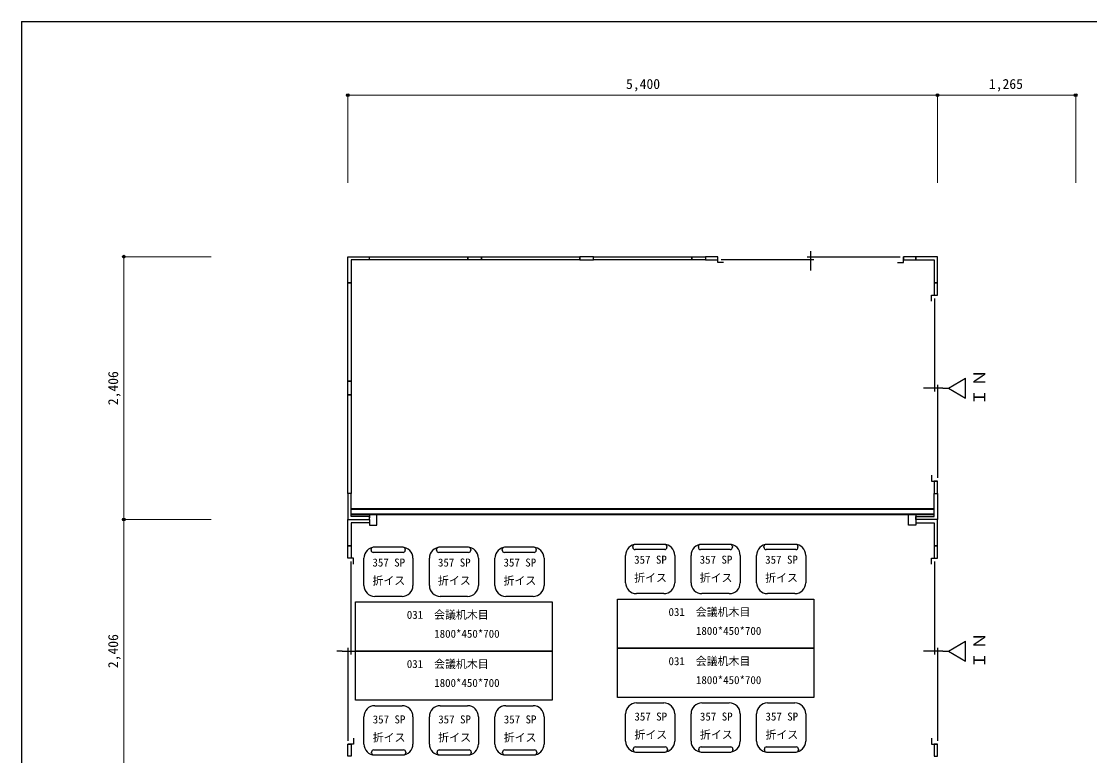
# Model space of a CAD drawing. Units: millimetres, scale not verified. Extents: x -9682 to 9983, y -7062 to 6920.
# Drawn here: x -9682 to 99, y 202 to 6920 of the extents above; entities that cross this region are included whole.
import ezdxf
from ezdxf.enums import TextEntityAlignment as Align

# ---------------------------------------------------------------- set-up
doc = ezdxf.new("R2010")
doc.units = ezdxf.units.MM
doc.header["$LTSCALE"] = 50
doc.header["$PDMODE"] = 32
doc.header["$PDSIZE"] = 25
for name, color, linetype, lineweight in [('0-0', 7, 'Continuous', 25), ('0-1', 7, 'Continuous', 25), ('0-2', 7, 'Continuous', 25), ('0-3', 7, 'Continuous', 25)]:
    doc.layers.add(name, color=color, linetype=linetype, lineweight=lineweight)
doc.styles.add('ＭＳ ゴシック', font='')
doc.styles.get('ＭＳ ゴシック').set_extended_font_data('MS Gothic')

msp = doc.modelspace()

# ---------------------------------------------------------------- linework, layer by layer
at = {"layer": '0-0'}
msp.add_line((-9682.18, 6920.35), (-9682.18, -6355.93), dxfattribs=at)
msp.add_lwpolyline([(-9682.18, 6920.35), (9979.98, 6920.35), (9979.98, -7062.09)], dxfattribs=at)
at = {"layer": '0-1', "color": 4, "lineweight": 18}
for p, q in [((-1293.66, 6244.38), (-6693.66, 6244.38)), ((-6693.66, 6244.38), (-6693.66, 5444.38)), ((-1293.66, 6244.38), (-1293.66, 5444.38)), ((-28.66, 6244.38), (-1293.66, 6244.38)), ((-1293.66, 6244.38), (-1293.66, 5444.38)), ((-28.66, 6244.38), (-28.66, 5444.38)), ((-8743.66, 2361.45), (-8743.66, 4767.45)), ((-8743.66, 4767.45), (-7943.66, 4767.45)), ((-8743.66, -44.55), (-8743.66, 2361.45)), ((-8743.66, 2361.45), (-7943.66, 2361.45)), ((-8743.66, 2361.45), (-7943.66, 2361.45))]:
    msp.add_line(p, q, dxfattribs=at)
at = {"layer": '0-1'}
for p, q in [((-6693.66, 4767.45), (-6493.66, 4767.45)), ((-6693.66, 4767.45), (-6493.66, 4767.45)), ((-6693.66, 4526.95), (-6693.66, 4767.45)), ((-6693.66, 4526.95), (-6693.66, 4767.45)), ((-6493.66, 4737.45), (-6663.66, 4737.45)), ((-6493.66, 4737.45), (-6663.66, 4737.45)), ((-6493.66, 4737.45), (-6493.66, 4767.45)), ((-4443.66, 4767.45), (-4568.66, 4767.45)), ((-4568.66, 4737.45), (-4568.66, 4767.45)), ((-4568.66, 4737.45), (-4568.66, 4767.45)), ((-4568.66, 4737.45), (-4443.66, 4737.45)), ((-4443.66, 4737.45), (-4443.66, 4767.45)), ((-3276.16, 4740.45), (-2426.16, 4740.45)), ((-2486.16, 4767.45), (-1636.16, 4767.45)), ((-1320.66, 4384.45), (-1320.66, 3534.45)), ((-1293.66, 3594.45), (-1293.66, 2744.45)), ((-1243.66, 3564.45), (-1193.66, 3564.45)), ((-6693.66, 2601.95), (-6693.66, 2361.45)), ((-6693.66, 2361.45), (-6493.66, 2361.45)), ((-6693.66, 2361.45), (-6493.66, 2361.45)), ((-6693.66, 2361.45), (-6493.66, 2361.45)), ((-6428.66, 2411.45), (-6493.66, 2411.45)), ((-6493.66, 2411.45), (-6493.66, 2376.78)), ((-6428.66, 2361.45), (-6428.66, 2411.45)), ((-6428.66, 2311.45), (-6428.66, 2361.45)), ((-1558.66, 2411.45), (-1493.66, 2411.45)), ((-1558.66, 2361.45), (-1558.66, 2411.45)), ((-1558.66, 2311.45), (-1558.66, 2361.45)), ((-1493.66, 2411.45), (-1493.66, 2370.64)), ((-1493.66, 2361.45), (-1493.66, 2391.45)), ((-1293.66, 2361.45), (-1493.66, 2361.45)), ((-1493.66, 2361.45), (-1493.66, 2331.45)), ((-1293.66, 2361.45), (-1493.66, 2361.45)), ((-1493.66, 2350.51), (-1493.66, 2311.45)), ((-6493.66, 2345.89), (-6493.66, 2311.45)), ((-6493.66, 2311.45), (-6428.66, 2311.45)), ((-1493.66, 2311.45), (-1558.66, 2311.45)), ((-1323.66, 2120.95), (-1293.66, 2120.95)), ((-1323.66, 2120.95), (-1293.66, 2120.95)), ((-6666.66, 1978.45), (-6666.66, 1128.45)), ((-1320.66, 1978.45), (-1320.66, 1128.45)), ((-6693.66, 1188.45), (-6693.66, 338.45)), ((-1293.66, 1188.45), (-1293.66, 338.45)), ((-6743.66, 1158.45), (-6793.66, 1158.45)), ((-1243.66, 1158.45), (-1193.66, 1158.45))]:
    msp.add_line(p, q, dxfattribs=at)
for points in [[(-2456.16, 4817.45), (-2456.16, 4690.45), (-2456.16, 4640.45)], [(-6663.66, 4737.45), (-6663.66, 4526.95), (-6693.66, 4526.95)], [(-6663.66, 4737.45), (-6663.66, 4526.95), (-6693.66, 4526.95)], [(-3252.16, 4713.45), (-3306.16, 4713.45), (-3306.16, 4767.45)], [(-1660.16, 4713.45), (-1606.16, 4713.45), (-1606.16, 4767.45)], [(-1347.66, 4360.45), (-1347.66, 4414.45), (-1293.66, 4414.45)], [(-1243.66, 3564.45), (-1370.66, 3564.45), (-1420.66, 3564.45)], [(-1347.66, 2768.45), (-1347.66, 2714.45), (-1293.66, 2714.45)], [(-6493.66, 2361.45), (-6493.66, 2391.45), (-6663.66, 2391.45), (-6663.66, 2601.95), (-6693.66, 2601.95)], [(-1293.66, 2601.95), (-1293.66, 2361.45), (-1493.66, 2361.45)], [(-1493.66, 2391.45), (-1323.66, 2391.45), (-1323.66, 2601.95), (-1293.66, 2601.95)], [(-1293.66, 2120.95), (-1293.66, 2361.45), (-1493.66, 2361.45)], [(-1493.66, 2331.45), (-1323.66, 2331.45), (-1323.66, 2120.95)], [(-6639.66, 1954.45), (-6639.66, 2008.45), (-6693.66, 2008.45)], [(-1347.66, 1954.45), (-1347.66, 2008.45), (-1293.66, 2008.45)], [(-6743.66, 1158.45), (-6616.66, 1158.45), (-6566.66, 1158.45)], [(-1243.66, 1158.45), (-1370.66, 1158.45), (-1420.66, 1158.45)], [(-6639.66, 362.45), (-6639.66, 308.45), (-6693.66, 308.45)], [(-1347.66, 362.45), (-1347.66, 308.45), (-1293.66, 308.45)]]:
    msp.add_lwpolyline(points, dxfattribs=at)
for points in [[(-5593.66, 4737.45), (-6493.66, 4737.45), (-6493.66, 4767.45), (-5593.66, 4767.45)], [(-5468.66, 4767.45), (-5468.66, 4737.45), (-5593.66, 4737.45), (-5593.66, 4767.45)], [(-4568.66, 4737.45), (-5468.66, 4737.45), (-5468.66, 4767.45), (-4568.66, 4767.45)], [(-3543.66, 4767.45), (-3543.66, 4737.45), (-4443.66, 4737.45), (-4443.66, 4767.45)], [(-3418.66, 4767.45), (-3418.66, 4737.45), (-3543.66, 4737.45), (-3543.66, 4767.45)], [(-3418.66, 4737.45), (-3306.16, 4737.45), (-3306.16, 4767.45), (-3418.66, 4767.45)], [(-1606.16, 4737.45), (-1493.66, 4737.45), (-1493.66, 4767.45), (-1606.16, 4767.45)], [(-1293.66, 4526.95), (-1293.66, 4767.45), (-1493.66, 4767.45), (-1493.66, 4737.45), (-1323.66, 4737.45), (-1323.66, 4526.95)], [(-1293.66, 4526.95), (-1293.66, 4767.45), (-1493.66, 4767.45), (-1493.66, 4737.45), (-1323.66, 4737.45), (-1323.66, 4526.95)], [(-6663.66, 4526.95), (-6663.66, 3626.95), (-6693.66, 3626.95), (-6693.66, 4526.95)], [(-1323.66, 4526.95), (-1323.66, 4414.45), (-1293.66, 4414.45), (-1293.66, 4526.95)], [(-6693.66, 3626.95), (-6663.66, 3626.95), (-6663.66, 3501.95), (-6693.66, 3501.95)], [(-6663.66, 3501.95), (-6663.66, 2601.95), (-6693.66, 2601.95), (-6693.66, 3501.95)], [(-1323.66, 2714.45), (-1323.66, 2601.95), (-1293.66, 2601.95), (-1293.66, 2714.45)], [(-6693.66, 2120.95), (-6693.66, 2361.45), (-6493.66, 2361.45), (-6493.66, 2331.45), (-6663.66, 2331.45), (-6663.66, 2120.95)], [(-6663.66, 2120.95), (-6663.66, 2008.45), (-6693.66, 2008.45), (-6693.66, 2120.95)], [(-1323.66, 2120.95), (-1323.66, 2008.45), (-1293.66, 2008.45), (-1293.66, 2120.95)], [(-6663.66, 308.45), (-6663.66, 195.95), (-6693.66, 195.95), (-6693.66, 308.45)], [(-1323.66, 308.45), (-1323.66, 195.95), (-1293.66, 195.95), (-1293.66, 308.45)]]:
    msp.add_lwpolyline(points, close=True, dxfattribs=at)
at = {"layer": '0-1', "color": 4}
for p in [(-6693.66, 6244.38), (-1293.66, 6244.38), (-28.66, 6244.38), (-8743.66, 4767.45), (-8743.66, 2361.45)]:
    msp.add_point(p, dxfattribs=at)
at = {"layer": '0-2'}
for p, q in [((-1193.66, 3564.45), (-1036.82, 3655.01)), ((-1036.82, 3473.9), (-1036.82, 3655.01)), ((-1193.66, 3564.45), (-1036.82, 3473.9)), ((-1193.66, 1158.45), (-1036.82, 1249.01)), ((-1036.82, 1067.9), (-1036.82, 1249.01)), ((-1193.66, 1158.45), (-1036.82, 1067.9))]:
    msp.add_line(p, q, dxfattribs=at)
at = {"layer": '0-2', "color": 3, "lineweight": 35}
for p, q in [((-6663.66, 2461.45), (-1323.66, 2461.45)), ((-6663.66, 2411.45), (-1323.66, 2411.45))]:
    msp.add_line(p, q, dxfattribs=at)
at = {"layer": '0-3'}
for p, q in [((-6479.69, 2081.88), (-6479.69, 2088.45)), ((-6187.42, 2108.45), (-6459.69, 2108.45)), ((-6187.42, 2061.89), (-6459.69, 2061.89)), ((-6167.42, 2088.45), (-6167.42, 2081.88)), ((-5879.69, 2081.88), (-5879.69, 2088.45)), ((-5587.42, 2108.45), (-5859.69, 2108.45)), ((-5587.42, 2061.89), (-5859.69, 2061.89)), ((-5567.42, 2088.45), (-5567.42, 2081.88)), ((-5279.69, 2081.88), (-5279.69, 2088.45)), ((-4987.42, 2108.45), (-5259.69, 2108.45)), ((-4987.42, 2061.89), (-5259.69, 2061.89)), ((-4967.42, 2088.45), (-4967.42, 2081.88)), ((-4083.52, 2108), (-4083.52, 2114.56)), ((-3791.24, 2134.57), (-4063.52, 2134.57)), ((-3791.24, 2088), (-4063.52, 2088)), ((-3771.24, 2114.56), (-3771.24, 2108)), ((-3483.52, 2108), (-3483.52, 2114.56)), ((-3191.24, 2134.57), (-3463.52, 2134.57)), ((-3191.24, 2088), (-3463.52, 2088)), ((-3171.24, 2114.56), (-3171.24, 2108)), ((-2883.52, 2108), (-2883.52, 2114.56)), ((-2591.24, 2134.57), (-2863.52, 2134.57)), ((-2591.24, 2088), (-2863.52, 2088)), ((-2571.24, 2114.56), (-2571.24, 2108)), ((-6546.44, 1758.45), (-6546.44, 2008.45)), ((-6096.44, 2008.45), (-6096.44, 1758.45)), ((-5946.44, 1758.45), (-5946.44, 2008.45)), ((-5496.44, 2008.45), (-5496.44, 1758.45)), ((-5346.44, 1758.45), (-5346.44, 2008.45)), ((-4896.44, 2008.45), (-4896.44, 1758.45)), ((-4150.27, 1784.56), (-4150.27, 2034.57)), ((-3700.27, 2034.57), (-3700.27, 1784.56)), ((-3550.27, 1784.56), (-3550.27, 2034.57)), ((-3100.27, 2034.57), (-3100.27, 1784.56)), ((-2950.27, 1784.56), (-2950.27, 2034.57)), ((-2500.27, 2034.57), (-2500.27, 1784.56)), ((-3800.27, 1684.56), (-4050.27, 1684.56)), ((-3200.27, 1684.56), (-3450.27, 1684.56)), ((-2600.27, 1684.56), (-2850.27, 1684.56)), ((-6196.45, 1658.45), (-6446.45, 1658.45)), ((-5596.45, 1658.45), (-5846.45, 1658.45)), ((-4996.45, 1658.45), (-5246.45, 1658.45)), ((-6446.44, 658.46), (-6196.44, 658.46)), ((-5846.44, 658.46), (-5596.44, 658.46)), ((-5246.44, 658.46), (-4996.44, 658.46)), ((-4050.27, 684.57), (-3800.27, 684.57)), ((-3450.27, 684.57), (-3200.27, 684.57)), ((-2850.27, 684.57), (-2600.27, 684.57)), ((-6546.44, 308.45), (-6546.44, 558.46)), ((-6096.44, 558.46), (-6096.44, 308.45)), ((-5946.44, 308.45), (-5946.44, 558.46)), ((-5496.44, 558.46), (-5496.44, 308.45)), ((-5346.44, 308.45), (-5346.44, 558.46)), ((-4896.44, 558.46), (-4896.44, 308.45)), ((-4150.27, 334.57), (-4150.27, 584.57)), ((-3700.27, 584.57), (-3700.27, 334.57)), ((-3550.27, 334.57), (-3550.27, 584.57)), ((-3100.27, 584.57), (-3100.27, 334.57)), ((-2950.27, 334.57), (-2950.27, 584.57)), ((-2500.27, 584.57), (-2500.27, 334.57)), ((-6475.47, 228.46), (-6475.47, 235.02)), ((-6455.47, 255.02), (-6183.2, 255.02)), ((-6455.47, 208.45), (-6183.2, 208.45)), ((-6163.2, 235.02), (-6163.2, 228.46)), ((-5875.47, 228.46), (-5875.47, 235.02)), ((-5855.47, 255.02), (-5583.2, 255.02)), ((-5855.47, 208.45), (-5583.2, 208.45)), ((-5563.2, 235.02), (-5563.2, 228.46)), ((-5275.47, 228.46), (-5275.47, 235.02)), ((-5255.47, 255.02), (-4983.2, 255.02)), ((-5255.47, 208.45), (-4983.2, 208.45)), ((-4963.2, 235.02), (-4963.2, 228.46)), ((-4079.3, 254.57), (-4079.3, 261.14)), ((-4059.3, 281.13), (-3787.03, 281.13)), ((-4059.3, 234.57), (-3787.03, 234.57)), ((-3767.03, 261.14), (-3767.03, 254.57)), ((-3479.3, 254.57), (-3479.3, 261.14)), ((-3459.3, 281.13), (-3187.03, 281.13)), ((-3459.3, 234.57), (-3187.03, 234.57)), ((-3167.03, 261.14), (-3167.03, 254.57)), ((-2879.3, 254.57), (-2879.3, 261.14)), ((-2859.3, 281.13), (-2587.03, 281.13)), ((-2859.3, 234.57), (-2587.03, 234.57)), ((-2567.03, 261.14), (-2567.03, 254.57))]:
    msp.add_line(p, q, dxfattribs=at)
for points in [[(-6621.44, 1158.45), (-6621.44, 1608.45), (-4821.44, 1608.45), (-4821.44, 1158.45)], [(-4225.27, 1184.57), (-4225.27, 1634.57), (-2425.27, 1634.57), (-2425.27, 1184.57)], [(-4225.27, 734.57), (-4225.27, 1184.57), (-2425.27, 1184.57), (-2425.27, 734.57)], [(-6621.44, 708.45), (-6621.44, 1158.45), (-4821.44, 1158.45), (-4821.44, 708.45)]]:
    msp.add_lwpolyline(points, close=True, dxfattribs=at)
for centre, radius, start, end in [((-6446.45, 2008.45), 100, 90, 180), ((-6459.69, 2088.45), 20, 90, 180), ((-6459.69, 2081.88), 20, 180, 270), ((-6196.45, 2008.45), 100, 0, 90), ((-6187.42, 2088.45), 20, 0, 90), ((-6187.42, 2081.88), 20, 270, 0), ((-5846.45, 2008.45), 100, 90, 180), ((-5859.69, 2088.45), 20, 90, 180), ((-5859.69, 2081.88), 20, 180, 270), ((-5596.45, 2008.45), 100, 0, 90), ((-5587.42, 2088.45), 20, 0, 90), ((-5587.42, 2081.88), 20, 270, 0), ((-5246.45, 2008.45), 100, 90, 180), ((-5259.69, 2088.45), 20, 90, 180), ((-5259.69, 2081.88), 20, 180, 270), ((-4996.45, 2008.45), 100, 0, 90), ((-4987.42, 2088.45), 20, 0, 90), ((-4987.42, 2081.88), 20, 270, 0), ((-4050.27, 2034.57), 100, 90, 180), ((-4063.52, 2114.56), 20, 90, 180), ((-4063.52, 2108), 20, 180, 270), ((-3800.27, 2034.57), 100, 0, 90), ((-3791.24, 2114.56), 20, 0, 90), ((-3791.24, 2108), 20, 270, 0), ((-3450.27, 2034.57), 100, 90, 180), ((-3463.52, 2114.56), 20, 90, 180), ((-3463.52, 2108), 20, 180, 270), ((-3200.27, 2034.57), 100, 0, 90), ((-3191.24, 2114.56), 20, 0, 90), ((-3191.24, 2108), 20, 270, 0), ((-2850.27, 2034.57), 100, 90, 180), ((-2863.52, 2114.56), 20, 90, 180), ((-2863.52, 2108), 20, 180, 270), ((-2600.27, 2034.57), 100, 0, 90), ((-2591.24, 2114.56), 20, 0, 90), ((-2591.24, 2108), 20, 270, 0), ((-4050.27, 1784.56), 100, 180, 270), ((-3800.27, 1784.56), 100, 270, 0), ((-3450.27, 1784.56), 100, 180, 270), ((-3200.27, 1784.56), 100, 270, 0), ((-2850.27, 1784.56), 100, 180, 270), ((-2600.27, 1784.56), 100, 270, 0), ((-6446.45, 1758.45), 100, 180, 270), ((-6196.45, 1758.45), 100, 270, 0), ((-5846.45, 1758.45), 100, 180, 270), ((-5596.45, 1758.45), 100, 270, 0), ((-5246.45, 1758.45), 100, 180, 270), ((-4996.45, 1758.45), 100, 270, 0), ((-6446.44, 558.46), 100, 90, 180), ((-6196.44, 558.46), 100, 0, 90), ((-5846.44, 558.46), 100, 90, 180), ((-5596.44, 558.46), 100, 0, 90), ((-5246.44, 558.46), 100, 90, 180), ((-4996.44, 558.46), 100, 0, 90), ((-4050.27, 584.57), 100, 90, 180), ((-3800.27, 584.57), 100, 0, 90), ((-3450.27, 584.57), 100, 90, 180), ((-3200.27, 584.57), 100, 0, 90), ((-2850.27, 584.57), 100, 90, 180), ((-2600.27, 584.57), 100, 0, 90), ((-6446.44, 308.45), 100, 180, 270), ((-6196.44, 308.45), 100, 270, 0), ((-5846.44, 308.45), 100, 180, 270), ((-5596.44, 308.45), 100, 270, 0), ((-5246.44, 308.45), 100, 180, 270), ((-4996.44, 308.45), 100, 270, 0), ((-4050.27, 334.57), 100, 180, 270), ((-3800.27, 334.57), 100, 270, 0), ((-3450.27, 334.57), 100, 180, 270), ((-3200.27, 334.57), 100, 270, 0), ((-2850.27, 334.57), 100, 180, 270), ((-2600.27, 334.57), 100, 270, 0), ((-6455.47, 235.02), 20, 90, 180), ((-6455.47, 228.46), 20, 180, 270), ((-6183.2, 235.02), 20, 0, 90), ((-6183.2, 228.46), 20, 270, 0), ((-5855.47, 235.02), 20, 90, 180), ((-5855.47, 228.46), 20, 180, 270), ((-5583.2, 235.02), 20, 0, 90), ((-5583.2, 228.46), 20, 270, 0), ((-5255.47, 235.02), 20, 90, 180), ((-5255.47, 228.46), 20, 180, 270), ((-4983.2, 235.02), 20, 0, 90), ((-4983.2, 228.46), 20, 270, 0), ((-4059.3, 261.14), 20, 90, 180), ((-4059.3, 254.57), 20, 180, 270), ((-3787.03, 261.14), 20, 0, 90), ((-3787.03, 254.57), 20, 270, 0), ((-3459.3, 261.14), 20, 90, 180), ((-3459.3, 254.57), 20, 180, 270), ((-3187.03, 261.14), 20, 0, 90), ((-3187.03, 254.57), 20, 270, 0), ((-2859.3, 261.14), 20, 90, 180), ((-2859.3, 254.57), 20, 180, 270), ((-2587.03, 261.14), 20, 0, 90), ((-2587.03, 254.57), 20, 270, 0)]:
    msp.add_arc(centre, radius, start, end, dxfattribs=at)

# ---------------------------------------------------------------- texts
at = {"layer": '0-1', "color": 4, "style": 'ＭＳ ゴシック'}
for s, p in [('5,400', (-4145.65, 6274.5)), ('1,265', (-823.13, 6274.5))]:
    msp.add_text(s, height=91.64, dxfattribs=at).set_placement(p, align=Align.BOTTOM_LEFT)
for p in [(-8768.66, 3408.2), (-8768.66, 1002.2)]:
    msp.add_text('2,406', height=91.64, rotation=90, dxfattribs=at).set_placement(p, align=Align.BOTTOM_LEFT)
at = {"layer": '0-2', "char_height": 110, "attachment_point": 7, "rotation": 90, "style": 'ＭＳ ゴシック'}
for insert in [(-856.5, 3406.83), (-856.5, 1000.83)]:
    msp.add_mtext('\\T1.17;ＩＮ', dxfattribs=dict(at, insert=insert))
at = {"layer": '0-3', "color": 4, "style": 'ＭＳ ゴシック'}
for s, p in [('357 SP', (-6467.66, 1910.2)), ('357 SP', (-5867.66, 1910.2)), ('357 SP', (-5267.66, 1910.2)), ('357 SP', (-4071.49, 1936.31)), ('357 SP', (-3471.49, 1936.31)), ('357 SP', (-2871.49, 1936.31)), ('折イス', (-4071.49, 1770.37)), ('折イス', (-3471.49, 1770.37)), ('折イス', (-2871.49, 1770.37)), ('折イス', (-6467.66, 1744.26)), ('折イス', (-5867.66, 1744.26)), ('折イス', (-5267.66, 1744.26)), ('031\u3000会議机木目', (-6153.03, 1431.81)), ('031\u3000会議机木目', (-3756.86, 1457.92)), ('1800*450*700', (-3505.74, 1284.74)), ('1800*450*700', (-5901.92, 1258.62)), ('031\u3000会議机木目', (-6153.03, 981.81)), ('031\u3000会議机木目', (-3756.86, 1007.92)), ('1800*450*700', (-5901.92, 808.63)), ('1800*450*700', (-3505.74, 834.74)), ('357 SP', (-4068.92, 500.95)), ('357 SP', (-3468.92, 500.95)), ('357 SP', (-2868.92, 500.95)), ('357 SP', (-6465.09, 474.84)), ('357 SP', (-5865.09, 474.84)), ('357 SP', (-5265.09, 474.84)), ('折イス', (-6465.09, 308.9)), ('折イス', (-5865.09, 308.9)), ('折イス', (-5265.09, 308.9)), ('折イス', (-4068.92, 335.02)), ('折イス', (-3468.92, 335.02)), ('折イス', (-2868.92, 335.02))]:
    msp.add_text(s, height=73.31, dxfattribs=at).set_placement(p, align=Align.BOTTOM_LEFT)

doc.saveas('drawing.dxf')
